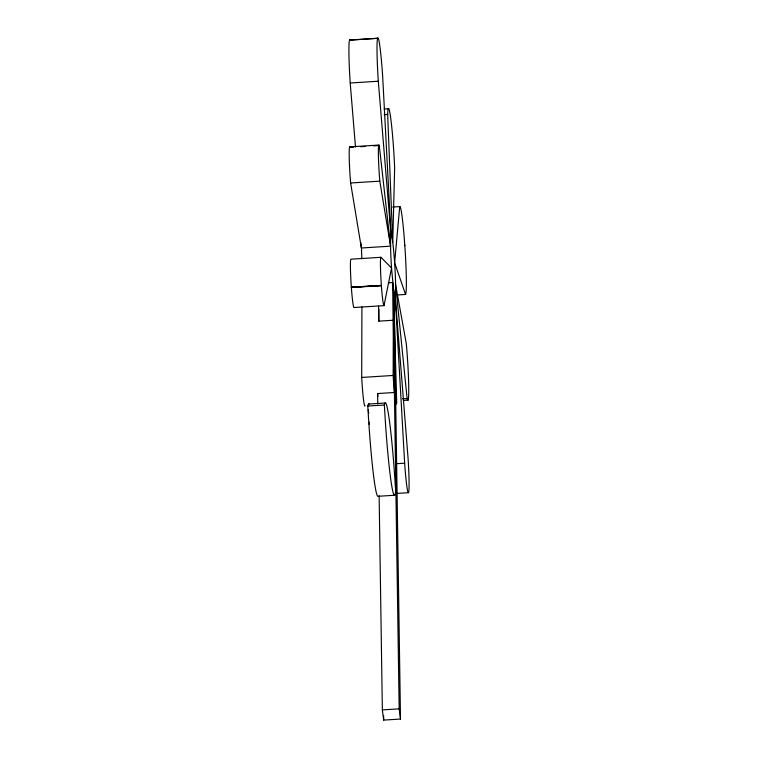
<?xml version="1.0" encoding="UTF-8"?>
<svg xmlns="http://www.w3.org/2000/svg" width="758" height="758" viewBox="0 0 758 758"><rect width="100%" height="100%" fill="white"/><g stroke="black" fill="none" stroke-linecap="round" stroke-linejoin="round"><path stroke-width="1.14" d="M365.081 405.653A24.294 1.383 86.4 0 1 361.699 377.446L361.917 306.876M393.336 320.236L378.801 321.155L378.839 309.037M408.543 492.672A32.755 1.867 86.4 0 0 407.984 457.065L395.117 295.232L393.43 288.353L396.709 402.545A24.294 1.383 86.4 0 1 395.761 402.631L394.359 391.905A24.294 1.383 86.4 0 1 393.156 375.456L393.43 288.353L391.545 268.029A30.007 1.706 86.4 0 1 391.062 235.567L382.657 76.264A40.998 2.331 86.4 0 0 377.768 37.9L377.294 39.937A40.998 2.331 86.4 0 0 378.299 81.229L391.062 235.567A30.007 1.706 86.4 0 1 394.624 262.77A30.007 1.706 86.4 0 1 395.117 295.232L404.649 463.185A32.755 1.867 86.4 0 0 408.031 492.349L408.515 492.7L396.804 493.411M369.25 424.253L369.43 422.206M392.663 207.038L399.731 206.583L394.624 262.77L405.549 294.436L397.296 294.957M384.012 305.626L391.545 268.029L380.942 257.294L350.926 259.189A24.218 1.374 86.4 0 0 351.096 283.625L351.541 289.869A24.218 1.374 86.4 0 0 353.995 307.521L384.012 305.626A24.218 1.374 86.4 0 1 381.558 287.974L381.113 281.73A24.218 1.374 86.4 0 1 380.942 257.294M349.675 39.672L349.201 41.709A40.998 2.331 86.4 0 0 350.205 83.001L355.502 147.099M394.406 495.268L377.835 496.31A78.936 4.491 86.4 0 1 368.587 419.392L367.791 406.051L368.397 404.08L384.969 403.038A84.062 4.785 86.4 0 1 395.657 491.222A78.936 4.491 86.4 0 1 385.149 418.35L384.363 405.009L384.969 403.038M351.371 287.509L381.388 285.614L351.342 287.102M349.58 40.06L377.683 38.288L349.561 40.146M350.205 83.001L378.299 81.229M384.173 109.029L388.778 108.735M384.202 114.657L387.66 114.439A44.334 2.52 86.4 0 1 390.815 118.902A44.334 2.52 86.4 0 1 394.643 167.793L392.739 242.446L387.66 114.439M349.789 146.881L378.972 145.043M353.579 147.147L350.092 147.365A26.606 1.516 86.4 0 0 349.201 156.375A26.606 1.516 86.4 0 0 350.622 182.991L361.386 247.999L390.569 246.161L379.265 145.527L373.41 145.896M360.552 146.711L365.204 146.417M350.622 182.991L379.805 181.153L390.569 246.161M388.702 235.719L391.062 235.567M388.295 282.876L392.767 282.592L399.163 708.844L400.499 719.039L383.69 720.1L382.354 709.905L379.133 495.723M351.352 287.291L381.378 285.406M361.699 377.446L393.156 375.456M377.759 403.891L377.607 393.554L394.416 392.492M402.47 398.812L407.103 398.519A38.961 2.217 86.4 0 0 408.704 386.381A38.961 2.217 86.4 0 0 406.279 343.497L395.61 284.638L407.103 398.519M403.436 400.423L408.069 400.129M367.791 406.051L384.363 405.009M396.434 463.697L404.649 463.185M382.354 709.905L399.163 708.844M404.772 245.118L404.81 245.639M394.046 292.361L400.499 719.039M368.274 409.964L368.72 413.356M360.77 242.532L361.386 247.999M377.607 393.554L377.901 396.453M378.574 306.061L378.801 321.155M383.614 715.543L383.69 720.1M368.397 404.08A84.062 4.785 86.4 0 1 369.137 404.109M399.731 206.583A44.087 2.511 86.4 0 1 404.147 236.648L404.98 247.923A44.087 2.511 86.4 0 1 405.549 294.436M361.86 258.781A30.007 1.706 86.4 0 1 361.509 247.999M379.805 181.153A26.606 1.516 86.4 0 1 378.384 154.537A26.606 1.516 86.4 0 1 379.265 145.527"/></g></svg>
